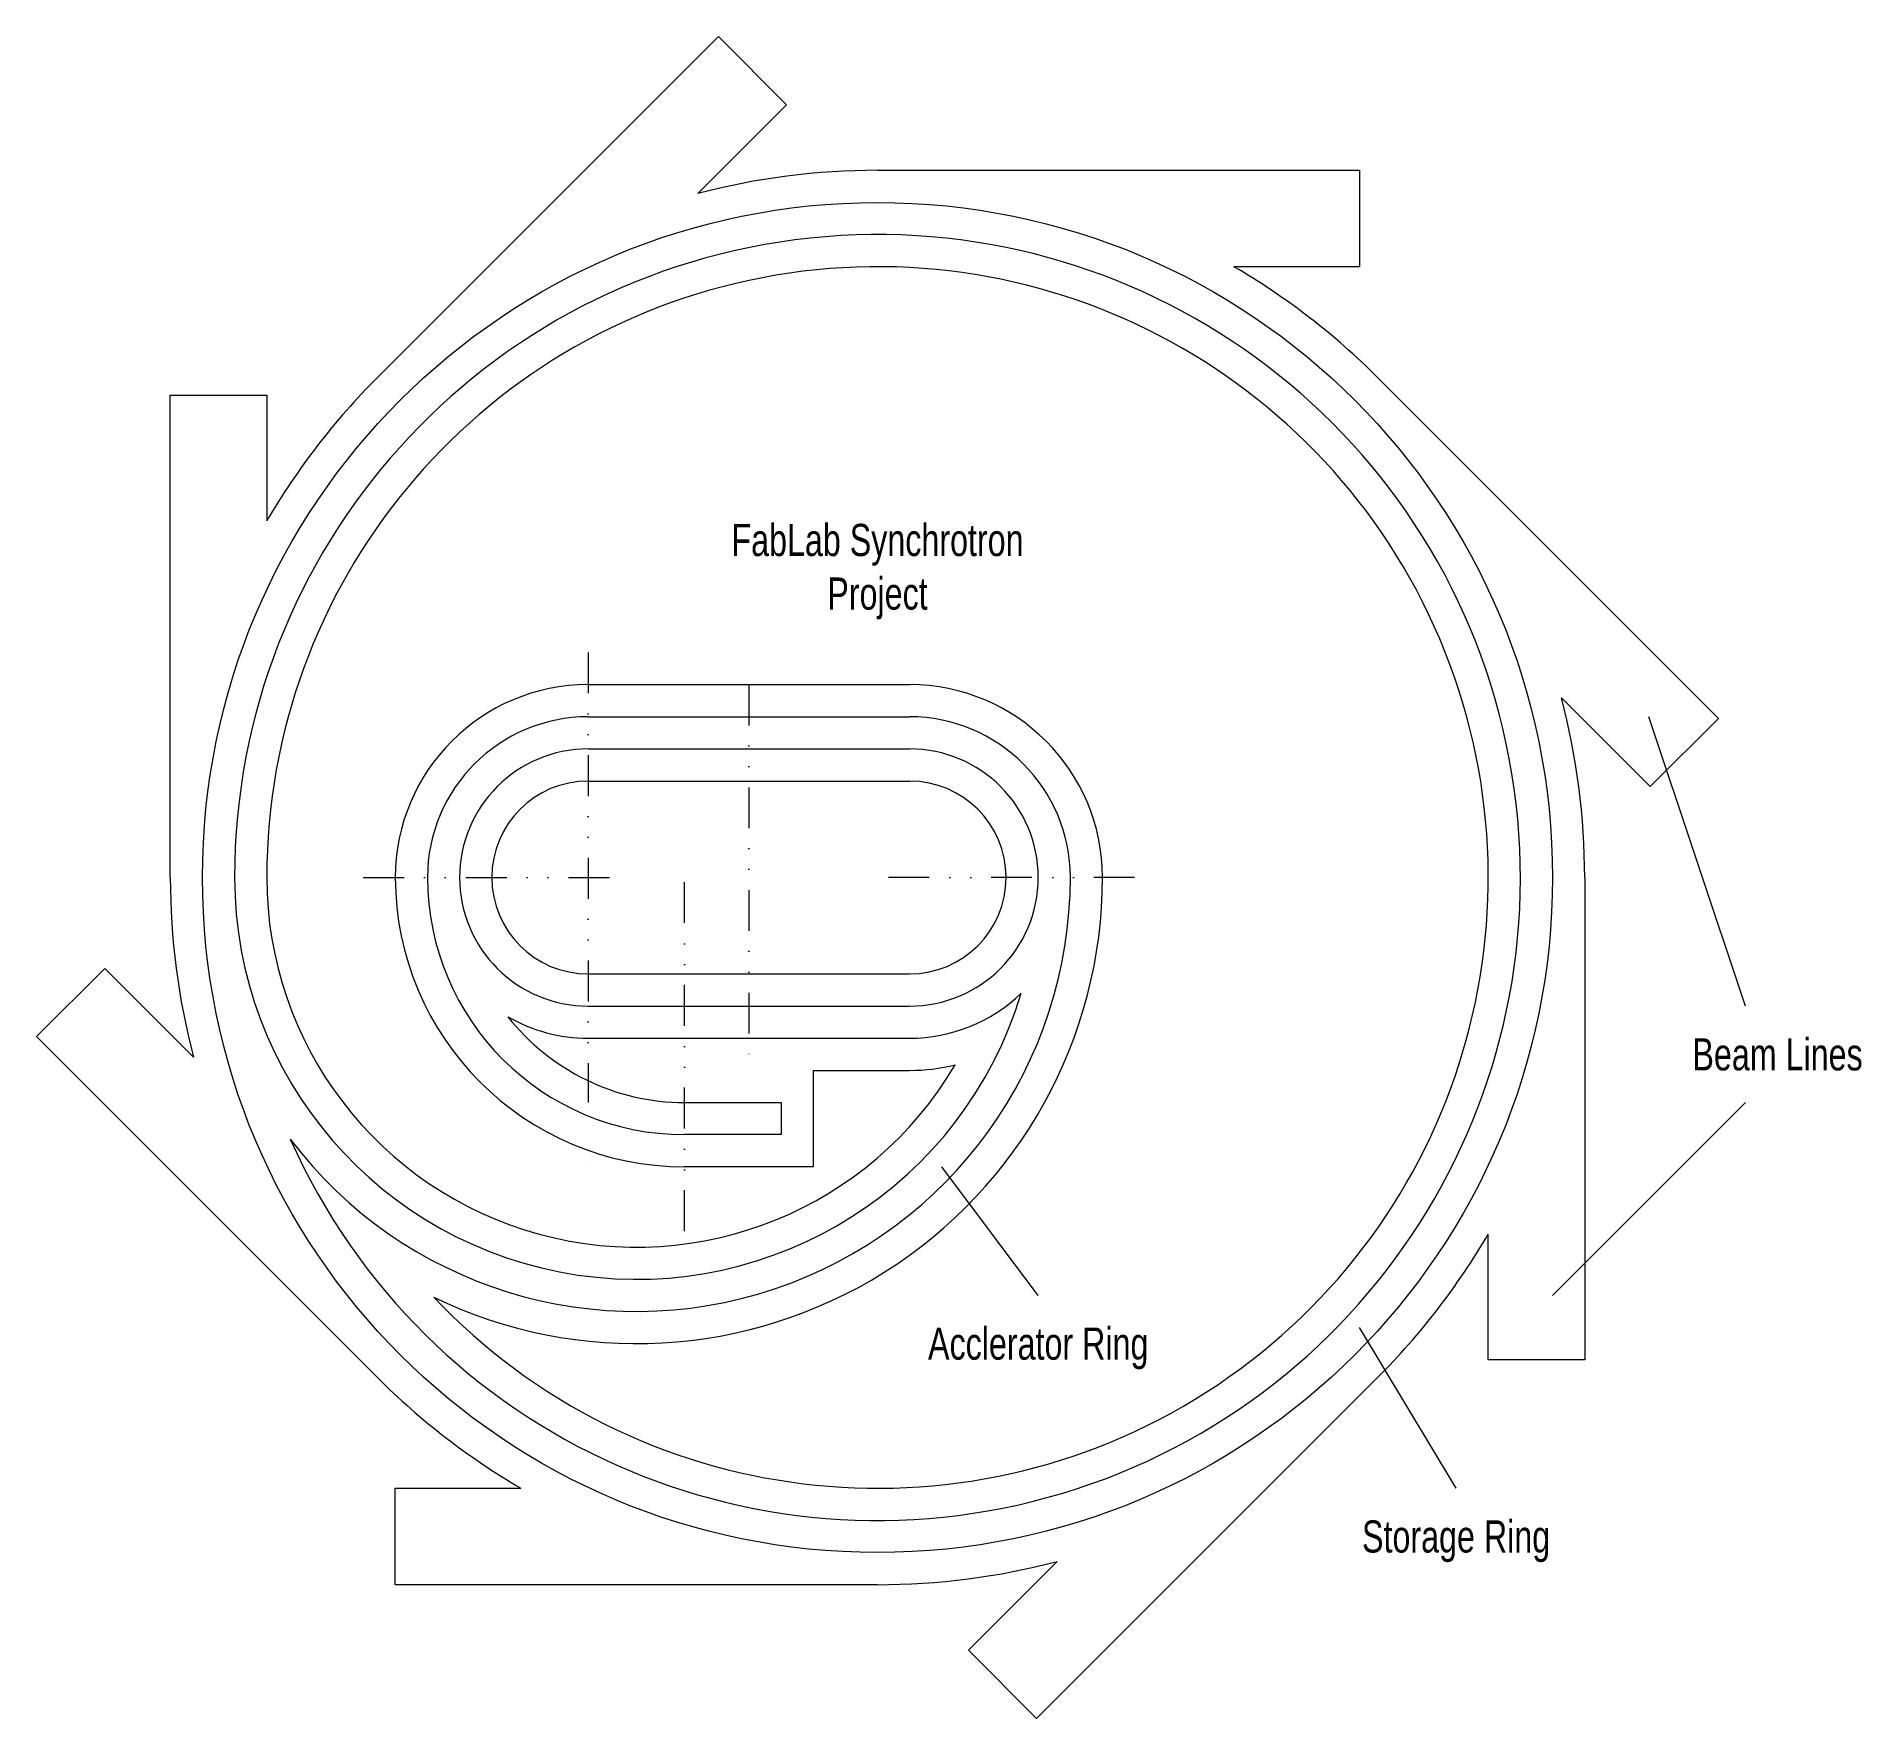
# Model space of a CAD drawing. Header units: millimetres. Extents: x -262 to 306, y -262 to 262.
import ezdxf

# ---------------------------------------------------------------- set-up
doc = ezdxf.new("R2010")
doc.units = ezdxf.units.MM
doc.linetypes.add('DIVIDE', pattern=[31.75, 12.7, -6.35, 0, -6.35, 0, -6.35])
for name, color, linetype, lineweight in [('guides', 1, 'DIVIDE', 0), ('lower', 3, 'CONTINUOUS', 0), ('text', 8, 'CONTINUOUS', 0), ('upper', 2, 'CONTINUOUS', 0)]:
    doc.layers.add(name, color=color, linetype=linetype, lineweight=lineweight)
doc.styles.get("Standard").update_dxf_attribs({"font": 'txt', "width": 0.75})

msp = doc.modelspace()

# ---------------------------------------------------------------- linework, layer by layer
at = {"layer": 'guides'}
for p, q in [((-90, 70), (-90, -70)), ((-40, 60), (-40, -60)), ((-160, 0), (-80, 0)), ((-60, -110), (-60, 0)), ((80, 0), (0, 0))]:
    msp.add_line(p, q, dxfattribs=at)
at = {"layer": 'lower'}
for p, q in [((-155.56, 155.56), (-49.5, 261.63)), ((-49.5, 261.63), (-28.28, 240.42)), ((-28.28, 240.42), (-55.93, 212.77)), ((0, 220), (150, 220)), ((150, 220), (150, 190)), ((150, 190), (110.91, 190)), ((155.56, 155.56), (261.63, 49.5)), ((-220, 150), (-190, 150)), ((-220, 0), (-220, 150)), ((-190, 150), (-190, 110.91)), ((-90, 60), (10, 60)), ((240.42, 28.28), (212.77, 55.93)), ((261.63, 49.5), (240.42, 28.28)), ((-90, 30), (10, 30)), ((220, 0), (220, -150)), ((-261.63, -49.5), (-240.42, -28.28)), ((-240.42, -28.28), (-212.77, -55.93)), ((-90, -30), (10, -30)), ((-155.56, -155.56), (-261.63, -49.5)), ((-20, -60), (-20, -90)), ((-20, -60), (10, -60)), ((-90, -90), (-90, -90)), ((-20, -90), (-60, -90)), ((190, -150), (190, -110.91)), ((220, -150), (190, -150)), ((155.56, -155.56), (49.5, -261.63)), ((-150, -220), (-150, -190)), ((-150, -190), (-110.91, -190)), ((28.28, -240.42), (55.93, -212.77)), ((0, -220), (-150, -220)), ((49.5, -261.63), (28.28, -240.42))]:
    msp.add_line(p, q, dxfattribs=at)
for centre, radius, start, end in [((0, 0), 220, 90, 104.7274), ((0, 0), 190, 223.4216, 180), ((0, 0), 220, 45, 59.7274), ((0, 0), 220, 135, 149.7274), ((-90, 0), 60, 90, 180), ((10, 0), 60, 0, 90), ((0, 0), 220, 0, 14.7274), ((-90, 0), 30, 90, 180), ((10, 0), 30, 0, 90), ((-75, 0), 115, 180, 329.5298), ((-60, 0), 90, 180, 270), ((-75, 0), 145, 244.2476, 0), ((-90, 0), 30, 180, 270), ((10, 0), 30, 270, 360), ((0, 0), 220, 180, 194.7274), ((10, 0), 60, 270, 283.609), ((0, 0), 220, 315, 329.7274), ((0, 0), 220, 225, 239.7274), ((0, 0), 220, 270, 284.7274)]:
    msp.add_arc(centre, radius, start, end, dxfattribs=at)
at = {"layer": 'text'}
for p, q in [((270, -40), (240, 50)), ((270, -70), (210, -130)), ((50, -130), (20, -90)), ((180, -190), (150, -140))]:
    msp.add_line(p, q, dxfattribs=at)
at = {"layer": 'upper'}
for p, q in [((-90, 50), (10, 50)), ((-90, 40), (10, 40)), ((-90, -40), (10, -40)), ((-90, -50), (10, -50)), ((-60, -70), (-30, -70)), ((-30, -70), (-30, -80)), ((-30, -80), (-60, -80))]:
    msp.add_line(p, q, dxfattribs=at)
msp.add_circle((0, 0), 210, dxfattribs=at)
for centre, radius, start, end in [((0, 0), 200, 204.0299, 180), ((-90, 0), 50, 90, 180), ((10, 0), 50, 0, 90), ((-90, 0), 40, 90, 180), ((10, 0), 40, 0, 90), ((-75, 0), 125, 180, 343.2651), ((-75, 0), 135, 217.105, 0), ((-60, 0), 80, 180, 270), ((-90, 0), 40, 180, 270), ((10, 0), 40, 270, 360), ((10, 0), 50, 270, 313.9569), ((-90, 0), 50, 240, 270), ((-60, 0), 70, 218.2132, 270)]:
    msp.add_arc(centre, radius, start, end, dxfattribs=at)

# ---------------------------------------------------------------- texts
at = {"layer": 'text', "char_height": 10, "width": 100, "attachment_point": 2}
for s, insert in [('FabLab Synchrotron\\PProject', (0, 110)), ('Beam Lines', (280, -50)), ('Acclerator Ring', (50, -140)), ('Storage Ring', (180, -200))]:
    msp.add_mtext(s, dxfattribs=dict(at, insert=insert))

doc.saveas('drawing.dxf')
